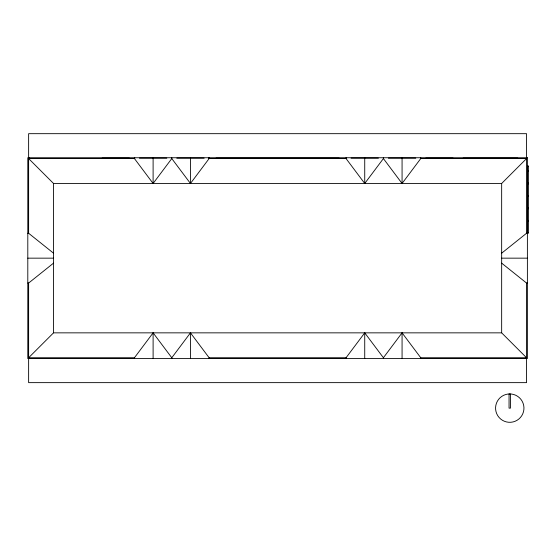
<?xml version="1.0" encoding="UTF-8"?>
<svg xmlns="http://www.w3.org/2000/svg" width="556" height="556" viewBox="0 0 556 556"><rect width="100%" height="100%" fill="white"/><g stroke="black" fill="none" stroke-linecap="round" stroke-linejoin="round"><path stroke-width="0.83" d="M134.441 157.744L134.441 158.571L153.108 183.473L171.783 158.571L171.783 157.744M171.783 158.571L190.458 183.473L209.125 158.571L209.125 157.744M134.441 358.571L134.441 357.744L153.108 332.849L171.783 357.744L171.783 358.571M171.783 357.744L190.458 332.849L209.125 357.744L209.125 358.571M346.054 157.744L346.054 158.571L364.729 183.473L383.404 158.571L383.404 157.744M383.404 158.571L402.071 183.473L420.746 158.571L420.746 157.744M346.054 358.571L346.054 357.744L364.729 332.849L383.404 357.744L383.404 358.571M383.404 357.744L402.071 332.849L420.746 357.744L420.746 358.571M53.529 263.141L28.627 283.053L28.627 357.744L53.529 332.849L501.658 332.849L526.553 357.744L526.553 283.053L501.658 263.141M134.441 158.571L28.627 158.571L53.529 183.473L501.658 183.473L526.553 158.571L420.746 158.571M501.658 253.182L526.553 233.263L527.387 233.263M102.075 158.168L129.458 158.168M139.417 158.168L166.807 158.168M176.766 158.168L204.149 158.168M215.971 158.168L339.209 158.168M351.038 158.168L378.421 158.168M388.38 158.168L415.77 158.168M425.729 158.168L453.112 158.168M463.072 158.168L517.844 158.168M209.125 158.571L346.054 158.571M527.783 166.216L528.186 166.216M527.783 170.845L528.186 170.845M527.783 171.026L528.2 171.026M527.797 171.456L528.2 171.456M527.797 183.035L528.2 183.035M527.797 183.473L528.2 183.473M527.797 183.904L528.2 183.904M527.797 195.483L528.2 195.483M527.797 195.92L528.2 195.92M527.797 196.358L528.2 196.358M527.797 207.93L528.2 207.93M527.797 208.368L528.2 208.368M527.797 208.806L528.2 208.806M527.797 220.378L528.2 220.378M527.797 220.815L528.2 220.815M527.797 221.253L528.2 221.253M527.797 232.825L528.2 232.825M27.8 233.263L28.627 233.263L53.529 253.182M27.8 258.158L53.529 258.158M501.658 258.158L527.387 258.158M27.8 283.053L28.627 283.053M526.553 283.053L527.387 283.053M28.627 357.744L134.441 357.744M209.125 357.744L346.054 357.744M420.746 357.744L526.553 357.744M526.553 233.263L526.553 133.676L28.627 133.676L28.627 233.263M526.553 358.279L526.553 382.639L28.627 382.639L28.627 358.279M510.471 393.982L510.471 408.132L509.053 408.132L509.053 393.982M501.658 183.473L501.658 332.849M420.454 157.744L420.454 158.571M402.071 157.744L402.071 183.473M402.071 332.849L402.071 358.571M364.729 157.744L364.729 183.473M364.729 332.849L364.729 358.571M346.346 157.744L346.346 158.571M208.841 157.744L208.841 158.571M190.458 157.744L190.458 183.473M190.458 332.849L190.458 358.571M153.108 157.744L153.108 183.473M153.108 332.849L153.108 358.571M134.733 157.744L134.733 158.571M53.529 183.473L53.529 332.849M29.454 157.744L29.454 158.571M509.762 393.94L507.906 394.058A14.192 14.192 0 0 0 497.794 415.756A14.192 14.192 0 0 0 521.73 415.756A14.192 14.192 0 0 0 511.617 394.058L509.762 393.94M527.387 157.744L27.8 157.744L27.8 358.571L527.387 358.571L527.387 157.744M528.186 166.042L527.783 166.042L527.797 233.263L528.2 233.263L528.186 166.042"/></g></svg>
